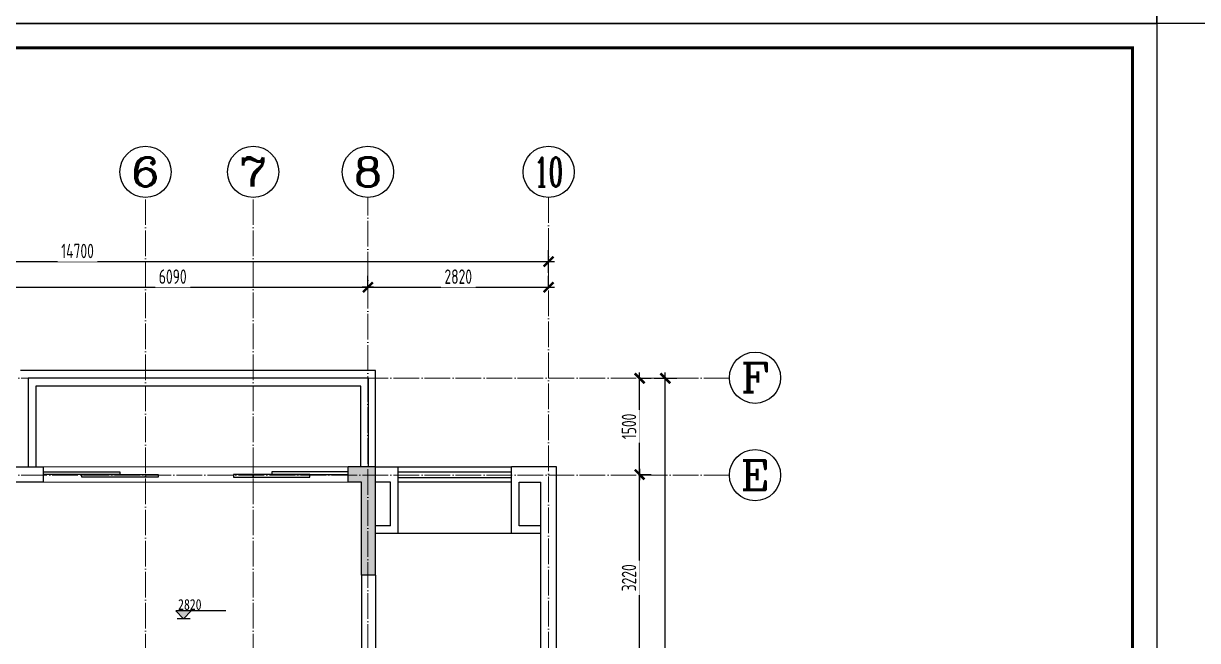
# Model space of a CAD drawing. Header units: inches. Extents: x 600 to 250244, y -404780 to 1000.
# Drawn here: x 41856 to 60175, y -302023 to -292400 of the extents above; entities that cross this region are included whole.
import ezdxf
from ezdxf.enums import TextEntityAlignment as Align

# ---------------------------------------------------------------- set-up
doc = ezdxf.new("R2010")
doc.units = ezdxf.units.IN
doc.header["$MEASUREMENT"] = 0
doc.linetypes.add('DOTE', pattern=[2.42, 2, -0.2, 0.02, -0.2])
for name, color, linetype in [('15开关布置图-YJ', 2, 'Continuous'), ('AXIS', 1, 'Continuous'), ('AXIS_TEXT', 7, 'Continuous'), ('A图框', 7, 'Continuous'), ('D-ARCHI', 250, 'Continuous'), ('EVH 立面填充', 8, 'Continuous'), ('IBS-003-建筑窗框', 3, 'Continuous'), ('IBS-050-建筑文字标注', 50, 'Continuous'), ('IBS-182-原建筑非承重墙', 150, 'Continuous'), ('IBS-200-原建筑承重墙柱', 200, 'Continuous'), ('IBS-63-原建筑窗', 63, 'Continuous'), ('IDS-002-门', 60, 'Continuous'), ('外标注', 50, 'Continuous')]:
    doc.layers.add(name, color=color, linetype=linetype)
doc.layers.add('门', color=65, linetype='Continuous', lineweight=13)
doc.styles.add('_TCH_AXIS', font='COMPLEX', dxfattribs={"bigfont": 'GBCBIG'})
doc.styles.add('COMPLEX', font='COMPLEX')
doc.styles.add('HBA-DIMT', font='ARCHS.SHX', dxfattribs={"width": 0.8})
doc.styles.add('宋体', font='SimSun.ttf', dxfattribs={"width": 0.8})
doc.dimstyles.new('HBA_40', dxfattribs={"dimscale": 50, "dimtxt": 2.5, "dimasz": 0.1, "dimexe": 2, "dimexo": 2.5, "dimgap": 0.6, "dimtad": 1, "dimdec": 0, "dimrnd": 5, "dimzin": 0, "dimtxsty": 'HBA-DIMT', "dimblk": 'HBA_DIMENSION_TICK', "dimblk1": 'HBA_DIMENSION_TICK', "dimblk2": 'HBA_DIMENSION_TICK', "dimcen": 0.125, "dimclrd": 44, "dimclre": 44, "dimclrt": 2, "dimadec": 0, "dimazin": 0, "dimtfac": 1, "dimtdec": 0, "dimtix": 1, "dimtmove": 1, "dimatfit": 3, "dimldrblk": 'HBA_Leader_Dot', "dimfxl": 0, "dimtvp": 1, "dimtfill": 1, "dimtolj": 1, "dimtzin": 0, "dimarcsym": 0})

# ---------------------------------------------------------------- blocks, each defined once
blk = doc.blocks.new('HBA_DIMENSION_TICK')
at = {"color": 0, "linetype": 'ByBlock'}
for p, q in [((-10, 0), (0, 0)), ((0, 0), (10, 0))]:
    blk.add_line(p, q, dxfattribs=at)
at = {"color": 50, "linetype": 'ByBlock'}
blk.add_solid([(-10, -7), (-7, -10), (7, 10), (10, 7)], dxfattribs=at)
blk = doc.blocks.new('*D122')
at = {"layer": 'Defpoints', "color": 0, "transparency": 16777216}
for p in [(51229, -299435), (51470, -299435), (51229, -302655)]:
    blk.add_point(p, dxfattribs=at)
at = {"layer": '外标注', "color": 44, "lineweight": -2, "transparency": 16777216}
for p, q in [((51454, -299435), (51650, -299435)), ((51470, -302646), (51470, -299444)), ((51454, -302655), (51650, -302655))]:
    blk.add_line(p, q, dxfattribs=at)
at = {"layer": '外标注', "color": 44, "lineweight": -2, "transparency": 16777216, "xscale": 9, "yscale": 9, "zscale": 9}
for p, rotation in [((51470, -299435), 90), ((51470, -302655), 270)]:
    blk.add_blockref('HBA_DIMENSION_TICK', p, dxfattribs=dict(at, rotation=rotation))
at = {"layer": '外标注', "color": 2, "transparency": 16777216, "insert": (51304, -301045), "char_height": 225, "attachment_point": 5, "rotation": 90, "style": 'HBA-DIMT', "bg_fill": 3, "box_fill_scale": 1.25, "bg_fill_color": 256, "bg_fill_true_color": 13158600, "bg_fill_transparency": 0}
blk.add_mtext('\\A1;3220', dxfattribs=at)
blk = doc.blocks.new('HBA_Leader_Dot')
at = {"color": 0, "linetype": 'ByBlock'}
blk.add_line((-5, 0), (-10, 0), dxfattribs=at)
at = {"color": 0, "linetype": 'ByBlock', "const_width": 5}
blk.add_lwpolyline([(-2.5, 0, 1), (2.5, 0, 1)], format="xyb", close=True, dxfattribs=at)
blk = doc.blocks.new('*D123')
at = {"layer": 'Defpoints', "color": 0, "transparency": 16777216}
for p in [(51229, -297934), (51470, -297934), (51229, -299435)]:
    blk.add_point(p, dxfattribs=at)
at = {"layer": '外标注', "color": 44, "lineweight": -2, "transparency": 16777216}
for p, q in [((51454, -297934), (51650, -297934)), ((51470, -299426), (51470, -297943)), ((51454, -299435), (51650, -299435))]:
    blk.add_line(p, q, dxfattribs=at)
at = {"layer": '外标注', "color": 44, "lineweight": -2, "transparency": 16777216, "xscale": 9, "yscale": 9, "zscale": 9}
for p, rotation in [((51470, -297934), 90), ((51470, -299435), 270)]:
    blk.add_blockref('HBA_DIMENSION_TICK', p, dxfattribs=dict(at, rotation=rotation))
at = {"layer": '外标注', "color": 2, "transparency": 16777216, "insert": (51304, -298684), "char_height": 225, "attachment_point": 5, "rotation": 90, "style": 'HBA-DIMT', "bg_fill": 3, "box_fill_scale": 1.25, "bg_fill_color": 256, "bg_fill_true_color": 13158600, "bg_fill_transparency": 0}
blk.add_mtext('\\A1;1500', dxfattribs=at)
blk = doc.blocks.new('*D124')
at = {"layer": 'Defpoints', "color": 0, "transparency": 16777216}
for p in [(51470, -297934), (51870, -297934), (51470, -307243)]:
    blk.add_point(p, dxfattribs=at)
at = {"layer": '外标注', "color": 44, "lineweight": -2, "transparency": 16777216}
for p, q in [((51695, -297934), (52050, -297934)), ((51870, -307234), (51870, -297943)), ((51695, -307243), (52050, -307243))]:
    blk.add_line(p, q, dxfattribs=at)
at = {"layer": '外标注', "color": 44, "lineweight": -2, "transparency": 16777216, "xscale": 9, "yscale": 9, "zscale": 9}
for p, rotation in [((51870, -297934), 90), ((51870, -307243), 270)]:
    blk.add_blockref('HBA_DIMENSION_TICK', p, dxfattribs=dict(at, rotation=rotation))
at = {"layer": '外标注', "color": 2, "transparency": 16777216, "insert": (51704, -302589), "char_height": 225, "attachment_point": 5, "rotation": 90, "style": 'HBA-DIMT', "bg_fill": 3, "box_fill_scale": 1.25, "bg_fill_color": 256, "bg_fill_true_color": 13158600, "bg_fill_transparency": 0}
blk.add_mtext('\\A1;9310', dxfattribs=at)
blk = doc.blocks.new('*D127')
at = {"layer": 'Defpoints', "color": 0, "transparency": 16777216}
for p in [(47230, -296514), (41140, -296739), (47230, -296739)]:
    blk.add_point(p, dxfattribs=at)
at = {"layer": '外标注', "color": 44, "lineweight": -2, "transparency": 16777216}
for p, q in [((41140, -296514), (41140, -296334)), ((47230, -296514), (47230, -296334)), ((41149, -296514), (47221, -296514))]:
    blk.add_line(p, q, dxfattribs=at)
at = {"layer": '外标注', "color": 44, "lineweight": -2, "transparency": 16777216, "xscale": 9, "yscale": 9, "zscale": 9, "rotation": 180}
blk.add_blockref('HBA_DIMENSION_TICK', (41140, -296514), dxfattribs=at)
at = {"layer": '外标注', "color": 44, "lineweight": -2, "transparency": 16777216, "xscale": 9, "yscale": 9, "zscale": 9}
blk.add_blockref('HBA_DIMENSION_TICK', (47230, -296514), dxfattribs=at)
at = {"layer": '外标注', "color": 2, "transparency": 16777216, "insert": (44185, -296348), "char_height": 225, "attachment_point": 5, "style": 'HBA-DIMT', "bg_fill": 3, "box_fill_scale": 1.25, "bg_fill_color": 256, "bg_fill_true_color": 13158600, "bg_fill_transparency": 0}
blk.add_mtext('\\A1;6090', dxfattribs=at)
blk = doc.blocks.new('*D128')
at = {"layer": 'Defpoints', "color": 0, "transparency": 16777216}
for p in [(50050, -296514), (47230, -296739), (50050, -296739)]:
    blk.add_point(p, dxfattribs=at)
at = {"layer": '外标注', "color": 44, "lineweight": -2, "transparency": 16777216}
for p, q in [((47230, -296514), (47230, -296334)), ((50050, -296514), (50050, -296334)), ((47239, -296514), (50041, -296514))]:
    blk.add_line(p, q, dxfattribs=at)
at = {"layer": '外标注', "color": 44, "lineweight": -2, "transparency": 16777216, "xscale": 9, "yscale": 9, "zscale": 9, "rotation": 180}
blk.add_blockref('HBA_DIMENSION_TICK', (47230, -296514), dxfattribs=at)
at = {"layer": '外标注', "color": 44, "lineweight": -2, "transparency": 16777216, "xscale": 9, "yscale": 9, "zscale": 9}
blk.add_blockref('HBA_DIMENSION_TICK', (50050, -296514), dxfattribs=at)
at = {"layer": '外标注', "color": 2, "transparency": 16777216, "insert": (48640, -296348), "char_height": 225, "attachment_point": 5, "style": 'HBA-DIMT', "bg_fill": 3, "box_fill_scale": 1.25, "bg_fill_color": 256, "bg_fill_true_color": 13158600, "bg_fill_transparency": 0}
blk.add_mtext('\\A1;2820', dxfattribs=at)
blk = doc.blocks.new('*D129')
at = {"layer": 'Defpoints', "color": 0, "transparency": 16777216}
for p in [(50050, -296114), (35350, -296514), (50050, -296514)]:
    blk.add_point(p, dxfattribs=at)
at = {"layer": '外标注', "color": 44, "lineweight": -2, "transparency": 16777216}
for p, q in [((35350, -296289), (35350, -295934)), ((50050, -296289), (50050, -295934)), ((35359, -296114), (50041, -296114))]:
    blk.add_line(p, q, dxfattribs=at)
at = {"layer": '外标注', "color": 44, "lineweight": -2, "transparency": 16777216, "xscale": 9, "yscale": 9, "zscale": 9, "rotation": 180}
blk.add_blockref('HBA_DIMENSION_TICK', (35350, -296114), dxfattribs=at)
at = {"layer": '外标注', "color": 44, "lineweight": -2, "transparency": 16777216, "xscale": 9, "yscale": 9, "zscale": 9}
blk.add_blockref('HBA_DIMENSION_TICK', (50050, -296114), dxfattribs=at)
at = {"layer": '外标注', "color": 2, "transparency": 16777216, "insert": (42700, -295948), "char_height": 225, "attachment_point": 5, "style": 'HBA-DIMT', "bg_fill": 3, "box_fill_scale": 1.25, "bg_fill_color": 256, "bg_fill_true_color": 13158600, "bg_fill_transparency": 0}
blk.add_mtext('\\A1;14700', dxfattribs=at)
blk = doc.blocks.new('_AXISO')
blk.add_circle((0, 0), 0.5)
at = {"layer": 'AXIS_TEXT', "style": 'COMPLEX', "width": 1.041667}
blk.add_attdef('A', text='', height=0.56, dxfattribs=at).set_placement((-0.25, -0.28), (0.25, -0.28), align=Align.FIT)
blk = doc.blocks.new('A$C762F35E1')
at = {"layer": 'IBS-050-建筑文字标注', "linetype": 'ByBlock'}
h = blk.add_hatch(color=160, dxfattribs=at)
h.dxf.hatch_style = 1
h.paths.add_polyline_path([(122, 0), (0, 122), (243, 122)])
at = {"layer": 'IBS-050-建筑文字标注', "color": 160, "linetype": 'ByBlock'}
for p, q in [((0, 122), (122, 0)), ((781, 122), (0, 122)), ((223, 0), (20, 0)), ((243, 122), (122, 0))]:
    blk.add_line(p, q, dxfattribs=at)
blk = doc.blocks.new('gegeg')
at = {"layer": 'A图框'}
blk.add_lwpolyline([(162587, -39218), (162587, -60008), (133187, -60008), (133187, -39218)], close=True, dxfattribs=at)
at = {"layer": 'A图框', "const_width": 42}
blk.add_lwpolyline([(133537, -40125), (133537, -39568), (162237, -39568), (162237, -57908)], dxfattribs=at)

msp = doc.modelspace()

# ---------------------------------------------------------------- hatches: boundary and pattern name
at = {"layer": 'EVH 立面填充'}
h = msp.add_hatch(color=256, dxfattribs=at)
h.dxf.hatch_style = 1
h.paths.add_polyline_path([(47130.5, -299554.5), (47130.5, -301004.5), (47350.5, -301004.5), (47350.5, -299314.5), (46920.5, -299314.5), (46920.5, -299554.5)])

# ---------------------------------------------------------------- linework, layer by layer
at = {"layer": 'IBS-003-建筑窗框', "color": 251, "ltscale": 10}
for p, q in [((47350.5, -297814.3), (41810.5, -297814.3)), ((47350.5, -299314.5), (47350.5, -297814.3)), ((47120.5, -298054.3), (42050.5, -298054.3)), ((42050.5, -298054.3), (42050.5, -299314.5)), ((47120.5, -299314.5), (47120.5, -298054.3)), ((47700.5, -299314.5), (49470.5, -299314.5)), ((49470.5, -299554.5), (47700.5, -299554.5))]:
    msp.add_line(p, q, dxfattribs=at)
at = {"layer": 'IBS-182-原建筑非承重墙'}
for p, q in [((41660.5, -299314.5), (42170.5, -299314.5)), ((42170.5, -299554.5), (42170.5, -299314.5)), ((47350.5, -299314.5), (47700.5, -299314.5)), ((47700.5, -299554.5), (47700.5, -299314.5)), ((50170.5, -299314.5), (49470.5, -299314.5)), ((49470.5, -299554.5), (49470.5, -299314.5)), ((50170.5, -302534.5), (50170.5, -299314.5)), ((42170.5, -299554.5), (41660.5, -299554.5)), ((47580.5, -299554.5), (47350.5, -299554.5)), ((47580.5, -300234.5), (47580.5, -299554.5)), ((47700.5, -300354.5), (47700.5, -299554.5)), ((49470.5, -300354.5), (49470.5, -299554.5)), ((49590.5, -300234.5), (49590.5, -299554.5)), ((49590.5, -299554.5), (49930.5, -299554.5)), ((49930.5, -302534.5), (49930.5, -299554.5)), ((47580.5, -300234.5), (47350.5, -300234.5)), ((49930.5, -300234.5), (49590.5, -300234.5)), ((49930.5, -300354.5), (47350.5, -300354.5)), ((47130.5, -301004.5), (47130.5, -302654.5)), ((47350.5, -301004.5), (47350.5, -302534.5))]:
    msp.add_line(p, q, dxfattribs=at)
at = {"layer": 'IBS-200-原建筑承重墙柱', "ltscale": 0.02}
for p, q in [((46920.5, -299554.5), (46920.5, -299314.5)), ((47350.5, -299314.5), (46920.5, -299314.5)), ((47350.5, -301004.5), (47350.5, -299314.5)), ((47130.5, -299554.5), (46920.5, -299554.5)), ((47130.5, -301004.5), (47130.5, -299554.5)), ((47350.5, -301004.5), (47130.5, -301004.5))]:
    msp.add_line(p, q, dxfattribs=at)
at = {"layer": 'IBS-63-原建筑窗'}
for p, q in [((47240.5, -297934.3), (41930.5, -297934.3)), ((41930.5, -297934.3), (41930.5, -299314.5)), ((47240.5, -299314.5), (47240.5, -297934.3)), ((47700.5, -299394.5), (49470.5, -299394.5)), ((47700.5, -299482.1), (49470.5, -299482.1))]:
    msp.add_line(p, q, dxfattribs=at)
at = {"layer": 'IDS-002-门'}
for points in [[(42170.5, -299394.5), (43360.5, -299394.5), (43360.5, -299434.5), (42170.5, -299434.5)], [(42765.5, -299434.5), (43955.5, -299434.5), (43955.5, -299474.5), (42765.5, -299474.5)], [(46325.5, -299434.5), (45135.5, -299434.5), (45135.5, -299474.5), (46325.5, -299474.5)], [(46920.5, -299394.5), (45730.5, -299394.5), (45730.5, -299434.5), (46920.5, -299434.5)]]:
    msp.add_lwpolyline(points, close=True, dxfattribs=at)
at = {"layer": '门', "color": 8, "lineweight": 5}
for p, q in [((42170.5, -299314.5), (46920.5, -299314.5)), ((42170.5, -299554.5), (46920.5, -299554.5))]:
    msp.add_line(p, q, dxfattribs=at)

# ---------------------------------------------------------------- block references
at = {"layer": '15开关布置图-YJ', "color": 2, "xscale": 1.081091401797356, "yscale": 1.081091401797356, "zscale": 1.081091401797356}
for p in [(-116232.5, -227526.4), (-84448.6, -227526.4)]:
    msp.add_blockref('gegeg', p, dxfattribs=at)
at = {"layer": 'AXIS'}
ref = msp.add_blockref('_AXISO', (43760.2, -294714.3), dxfattribs=dict(at, xscale=800, yscale=800, zscale=800))
ref.add_attrib('A', '6', dxfattribs={"layer": 'AXIS_TEXT', "height": 452.5, "style": '_TCH_AXIS', "width": 1.5}).set_placement((43533.9, -294940.5), (43986.5, -294940.5), align=Align.FIT)
ref = msp.add_blockref('_AXISO', (45440.2, -294714.3), dxfattribs=dict(at, xscale=800, yscale=800, zscale=800))
ref.add_attrib('A', '7', dxfattribs={"layer": 'AXIS_TEXT', "height": 452.5, "style": '_TCH_AXIS', "width": 1.5}).set_placement((45213.9, -294940.5), (45666.5, -294940.5), align=Align.FIT)
ref = msp.add_blockref('_AXISO', (47230.5, -294714.3), dxfattribs=dict(at, xscale=800, yscale=800, zscale=800))
ref.add_attrib('A', '8', dxfattribs={"layer": 'AXIS_TEXT', "height": 452.5, "style": '_TCH_AXIS', "width": 1.5}).set_placement((47004.2, -294940.5), (47456.8, -294940.5), align=Align.FIT)
ref = msp.add_blockref('_AXISO', (50050.5, -294714.3), dxfattribs=dict(at, xscale=800, yscale=800, zscale=800))
ref.add_attrib('A', '10', dxfattribs={"layer": 'AXIS_TEXT', "height": 452.55, "style": '_TCH_AXIS', "width": 0.724138}).set_placement((49824.2, -294940.5), (50276.8, -294940.5), align=Align.FIT)
ref = msp.add_blockref('_AXISO', (53270.5, -297924.3), dxfattribs=dict(at, xscale=800, yscale=800, zscale=800))
ref.add_attrib('A', 'F', dxfattribs={"layer": 'AXIS_TEXT', "height": 452.5, "style": '_TCH_AXIS', "width": 1.3125}).set_placement((53044.2, -298150.5), (53496.8, -298150.5), align=Align.FIT)
ref = msp.add_blockref('_AXISO', (53270.5, -299444.5), dxfattribs=dict(at, xscale=800, yscale=800, zscale=800))
ref.add_attrib('A', 'E', dxfattribs={"layer": 'AXIS_TEXT', "height": 452.5, "style": '_TCH_AXIS', "width": 1.3125}).set_placement((53044.2, -299670.8), (53496.8, -299670.8), align=Align.FIT)
at = {"layer": 'IBS-050-建筑文字标注', "color": 160, "linetype": 'ByBlock'}
msp.add_blockref('A$C762F35E1', (44232.3, -301683), dxfattribs=at)

# ---------------------------------------------------------------- texts
at = {"layer": 'IBS-050-建筑文字标注', "style": '宋体', "width": 0.8}
msp.add_text('2820 ', height=168, dxfattribs=at).set_placement((44269, -301544.9))

# ---------------------------------------------------------------- dimensions: what is measured, and where the dimension line sits
at = {"layer": '外标注'}
dim = msp.add_linear_dim(base=(47230.5, -296514.3), p1=(41140.5, -296738.9), p2=(47230.5, -296738.9), dimstyle='HBA_40', override={"dimscale": 90, "dimfxl": 200, "dimfxlon": 1}, dxfattribs=at)
dim.commit()
dim.dimension.update_dxf_attribs({"geometry": '*D127', "text_midpoint": (44185.5, -296347.8)})
dim = msp.add_linear_dim(base=(51470.5, -299434.5), p1=(51228.7, -302654.5), p2=(51228.7, -299434.5), angle=270, dimstyle='HBA_40', override={"dimscale": 90, "dimfxl": 200, "dimfxlon": 1}, dxfattribs=at)
dim.commit()
dim.dimension.update_dxf_attribs({"geometry": '*D122', "text_midpoint": (51304, -301044.5)})

# ---------------------------------------------------------------- next in the draw order: dimensions: what is measured, and where the dimension line sits
dim = msp.add_linear_dim(base=(50050.5, -296514.3), p1=(47230.5, -296738.9), p2=(50050.5, -296738.9), dimstyle='HBA_40', override={"dimscale": 90, "dimfxl": 200, "dimfxlon": 1}, dxfattribs=at)
dim.commit()
dim.dimension.update_dxf_attribs({"geometry": '*D128', "text_midpoint": (48640.5, -296347.8)})
dim = msp.add_linear_dim(base=(51470.5, -297934.3), p1=(51228.7, -299434.5), p2=(51228.7, -297934.3), angle=270, dimstyle='HBA_40', override={"dimscale": 90, "dimfxl": 200, "dimfxlon": 1}, dxfattribs=at)
dim.commit()
dim.dimension.update_dxf_attribs({"geometry": '*D123', "text_midpoint": (51304, -298684.4)})

# ---------------------------------------------------------------- next in the draw order: dimensions: what is measured, and where the dimension line sits
dim = msp.add_linear_dim(base=(50050.5, -296114.3), p1=(35350.5, -296514.3), p2=(50050.5, -296514.3), dimstyle='HBA_40', override={"dimscale": 90, "dimfxl": 200, "dimfxlon": 1}, dxfattribs=at)
dim.commit()
dim.dimension.update_dxf_attribs({"geometry": '*D129', "text_midpoint": (42700.5, -295947.8)})
dim = msp.add_linear_dim(base=(51870.4974, -297934.2669), p1=(51470.4974, -307242.8414), p2=(51470.4974, -297934.2669), angle=90, dimstyle='HBA_40', override={"dimscale": 90, "dimfxl": 200, "dimfxlon": 1}, dxfattribs=at)
dim.commit()
dim.dimension.update_dxf_attribs({"geometry": '*D124', "text_midpoint": (51703.9974, -302588.5542)})

# ---------------------------------------------------------------- next in the draw order: linework, layer by layer
at = {"layer": 'D-ARCHI', "color": 251, "linetype": 'DOTE', "lineweight": 5, "ltscale": 200}
for p, q in [((43760.2, -310062.8), (43760.2, -295114.3)), ((45440.2, -310062.8), (45440.2, -295114.3)), ((47230.5, -302654.5), (47230.5, -295114.3)), ((50050.5, -309062.8), (50050.5, -295114.3)), ((52870.5, -297934.3), (32543.2, -297934.3)), ((52870.5, -299444.5), (32530.5, -299444.5))]:
    msp.add_line(p, q, dxfattribs=at)

# ---------------------------------------------------------------- next in the draw order: block references
at = {"layer": '15开关布置图-YJ', "color": 2, "xscale": 1.081091401797356, "yscale": 1.081091401797356, "zscale": 1.081091401797356}
msp.add_blockref('gegeg', (-116232.5, -250002.3), dxfattribs=at)

doc.saveas('drawing.dxf')
